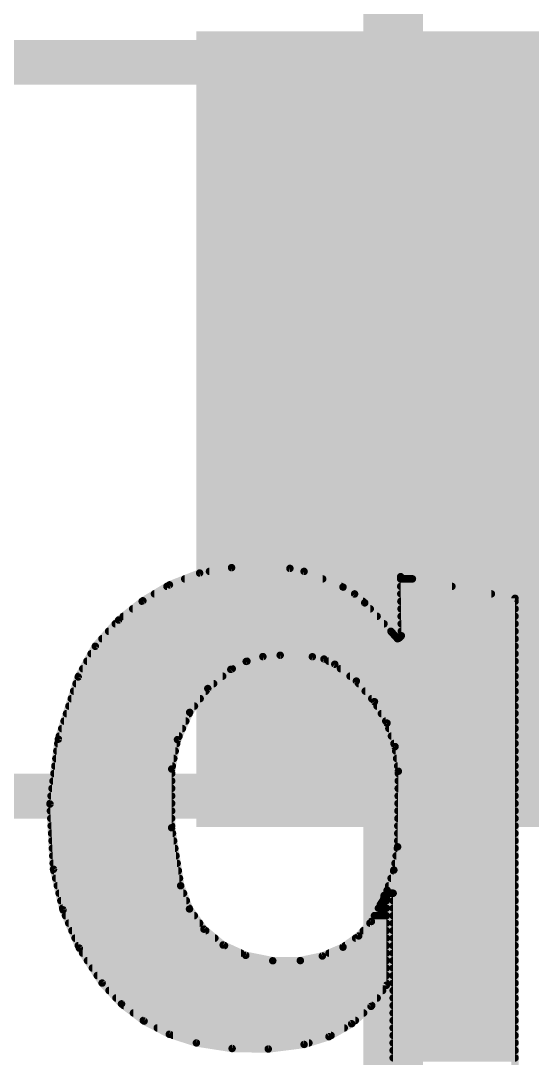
# Model space of a CAD drawing. Extents: x -11.8 to 66.2, y -19.6 to 35.5.
# Drawn here: x 21.532 to 23.269, y 19.455 to 22.976 of the extents above; entities that cross this region are included whole.
import ezdxf

# ---------------------------------------------------------------- set-up
doc = ezdxf.new("R2010")
doc.units = 0
for name, color, linetype in [('1', 12, 'CONTINUOUS'), ('16', 132, 'CONTINUOUS'), ('21', 41, 'CONTINUOUS'), ('22', 40, 'CONTINUOUS'), ('51', 53, 'CONTINUOUS')]:
    doc.layers.add(name, color=color, linetype=linetype)

# ---------------------------------------------------------------- blocks, each defined once
blk = doc.blocks.new('RECT')
blk.add_solid([(-0.5, -0.5), (0.5, -0.5), (-0.5, 0.5), (0.5, 0.5)])

msp = doc.modelspace()

# ---------------------------------------------------------------- linework, layer by layer
at = {"layer": '16', "const_width": 0.2032}
msp.add_lwpolyline([(22.7965, 18.669), (22.7965, 26.416)], dxfattribs=at)
at = {"layer": '21', "const_width": 0.1524}
for points in [[(21.83, 22.835), (19.812, 22.835)], [(21.855, 20.345), (19.801, 20.345)]]:
    msp.add_lwpolyline(points, dxfattribs=at)
at = {"layer": '21', "const_width": 0.0762}
for points in [[(21.83, 22.7969, 1), (21.83, 22.8731)], [(21.855, 20.3069, 1), (21.855, 20.3831)]]:
    msp.add_lwpolyline(points, format="xyb", dxfattribs=at)
at = {"layer": '22', "const_width": 0.0254}
for points in [[(22.2479, 21.1201), (22.1394, 21.1017)], [(22.446, 21.1176), (22.2479, 21.1201)], [(22.4942, 21.1074), (22.446, 21.1176)], [(22.1394, 21.1017), (22.037, 21.0617)], [(22.0889, 21.082), (22.5572, 21.082)], [(22.1729, 21.1074), (22.4942, 21.1074)], [(22.6263, 21.0541), (22.4942, 21.1074)], [(22.8219, 21.0896), (22.8244, 20.889)], [(23.2105, 21.016), (22.8219, 21.0896)], [(22.822, 21.082), (22.862, 21.082)], [(22.037, 21.0617), (21.9468, 21.0076)], [(22.0285, 21.0566), (22.6201, 21.0566)], [(22.6656, 21.0308), (22.6263, 21.0541)], [(22.8223, 21.0566), (22.9961, 21.0566)], [(21.9861, 21.0312), (22.6651, 21.0312)], [(22.7, 21.0007), (22.6656, 21.0308)], [(22.8226, 21.0312), (23.1302, 21.0312)], [(23.2105, 18.9586), (23.2105, 21.016)], [(21.9468, 21.0076), (21.8643, 20.9423)], [(21.9124, 20.9804), (22.7187, 20.9804)], [(21.9445, 21.0058), (22.6942, 21.0058)], [(22.7889, 20.9042), (22.7, 21.0007)], [(22.8229, 21.0058), (23.2105, 21.0058)], [(22.8233, 20.9804), (23.2105, 20.9804)], [(21.8643, 20.9423), (21.7852, 20.8533)], [(21.8803, 20.955), (22.7421, 20.955)], [(22.8236, 20.955), (23.2105, 20.955)], [(21.8304, 20.9042), (22.7889, 20.9042)], [(21.853, 20.9296), (22.7655, 20.9296)], [(22.8117, 20.8788), (22.7889, 20.9042)], [(22.8239, 20.9296), (23.2105, 20.9296)], [(22.8242, 20.9042), (23.2105, 20.9042)], [(21.8078, 20.8788), (22.8117, 20.8788)], [(22.8168, 20.8813), (22.8117, 20.8788)], [(22.8117, 20.8788), (23.2105, 20.8788)], [(22.8244, 20.889), (22.8168, 20.8813)], [(21.7852, 20.8533), (21.7272, 20.7493)], [(21.7853, 20.8534), (23.2105, 20.8534)], [(21.7569, 20.8026), (22.3001, 20.8026)], [(21.7711, 20.828), (23.2105, 20.828)], [(22.2453, 20.7747), (22.2976, 20.8019)], [(22.2976, 20.8019), (22.3543, 20.8182)], [(22.3543, 20.8182), (22.413, 20.8229)], [(22.413, 20.8229), (22.5222, 20.8178)], [(22.5222, 20.8178), (22.5619, 20.8099)], [(22.5619, 20.8099), (22.5984, 20.7924)], [(22.5771, 20.8026), (23.2105, 20.8026)], [(21.7428, 20.7772), (22.2501, 20.7772)], [(22.1672, 20.7098), (22.2453, 20.7747)], [(22.5984, 20.7924), (22.6716, 20.7352)], [(22.6179, 20.7772), (23.2105, 20.7772)], [(21.7272, 20.7493), (21.6598, 20.538)], [(21.7199, 20.7264), (22.1871, 20.7264)], [(21.7286, 20.7518), (22.2177, 20.7518)], [(22.6504, 20.7518), (23.2105, 20.7518)], [(22.6716, 20.7352), (22.733, 20.6654)], [(22.6794, 20.7264), (23.2105, 20.7264)], [(21.7118, 20.701), (22.1605, 20.701)], [(22.1058, 20.629), (22.1672, 20.7098)], [(22.7017, 20.701), (23.2105, 20.701)], [(21.7037, 20.6756), (22.1412, 20.6756)], [(22.724, 20.6756), (23.2105, 20.6756)], [(22.733, 20.6654), (22.7756, 20.5926)], [(21.6875, 20.6248), (22.1039, 20.6248)], [(21.6956, 20.6502), (22.1219, 20.6502)], [(22.0642, 20.5364), (22.1058, 20.629)], [(22.7419, 20.6502), (23.2105, 20.6502)], [(22.7567, 20.6248), (23.2105, 20.6248)], [(21.6794, 20.5994), (22.0925, 20.5994)], [(22.7716, 20.5994), (23.2105, 20.5994)], [(22.7756, 20.5926), (22.803, 20.5128)], [(21.6713, 20.574), (22.0811, 20.574)], [(22.782, 20.574), (23.2105, 20.574)], [(21.6598, 20.538), (21.6315, 20.318)], [(21.6579, 20.5232), (22.0617, 20.5232)], [(21.6632, 20.5486), (22.0697, 20.5486)], [(22.0447, 20.4368), (22.0642, 20.5364)], [(22.7907, 20.5486), (23.2105, 20.5486)], [(22.7994, 20.5232), (23.2105, 20.5232)], [(21.6546, 20.4978), (22.0567, 20.4978)], [(22.803, 20.5128), (22.8143, 20.4292)], [(22.8051, 20.4978), (23.2105, 20.4978)], [(21.6481, 20.447), (22.0467, 20.447)], [(21.6514, 20.4724), (22.0517, 20.4724)], [(22.8085, 20.4724), (23.2105, 20.4724)], [(22.8119, 20.447), (23.2105, 20.447)], [(21.6448, 20.4216), (22.0447, 20.4216)], [(22.0444, 20.2375), (22.0447, 20.4368)], [(22.8143, 20.4292), (22.8117, 20.1727)], [(22.8142, 20.4216), (23.2105, 20.4216)], [(21.6416, 20.3962), (22.0446, 20.3962)], [(22.814, 20.3962), (23.2105, 20.3962)], [(21.635, 20.3454), (22.0445, 20.3454)], [(21.6383, 20.3708), (22.0446, 20.3708)], [(22.8135, 20.3454), (23.2105, 20.3454)], [(22.8137, 20.3708), (23.2105, 20.3708)], [(21.6315, 20.318), (21.6433, 20.0965)], [(21.6318, 20.32), (22.0445, 20.32)], [(22.8132, 20.32), (23.2105, 20.32)], [(21.6328, 20.2946), (22.0445, 20.2946)], [(21.6341, 20.2692), (22.0444, 20.2692)], [(22.8127, 20.2692), (23.2105, 20.2692)], [(22.8129, 20.2946), (23.2105, 20.2946)], [(21.6355, 20.2438), (22.0444, 20.2438)], [(22.0751, 20.0406), (22.0444, 20.2375)], [(22.8124, 20.2438), (23.2105, 20.2438)], [(21.6368, 20.2184), (22.0474, 20.2184)], [(22.8122, 20.2184), (23.2105, 20.2184)], [(21.6382, 20.193), (22.0513, 20.193)], [(21.6395, 20.1676), (22.0553, 20.1676)], [(22.8117, 20.1727), (22.799, 20.0939)], [(22.8109, 20.1676), (23.2105, 20.1676)], [(22.8119, 20.193), (23.2105, 20.193)], [(21.6409, 20.1422), (22.0592, 20.1422)], [(22.8068, 20.1422), (23.2105, 20.1422)], [(21.6422, 20.1168), (22.0632, 20.1168)], [(21.6433, 20.0965), (21.6756, 19.9589)], [(22.799, 20.0939), (22.7762, 20.0254)], [(22.8027, 20.1168), (23.2105, 20.1168)], [(21.6445, 20.0914), (22.0672, 20.0914)], [(21.6505, 20.066), (22.0711, 20.066)], [(22.7897, 20.066), (23.2105, 20.066)], [(22.7982, 20.0914), (23.2105, 20.0914)], [(21.6564, 20.0406), (22.0751, 20.0406)], [(22.1051, 19.9617), (22.0751, 20.0406)], [(22.7762, 20.0254), (22.7757, 20.0217)], [(22.7813, 20.0406), (23.2105, 20.0406)], [(21.6624, 20.0152), (22.0847, 20.0152)], [(21.6683, 19.9898), (22.0944, 19.9898)], [(22.764, 19.9928), (22.7584, 19.9847)], [(22.7619, 19.9898), (22.7736, 19.9898)], [(22.766, 20.0025), (22.764, 19.9928)], [(22.7736, 20), (22.766, 20.0076)], [(22.766, 20.0076), (22.766, 20.0025)], [(22.7736, 19.7028), (22.7736, 20)], [(22.7757, 20.0217), (22.7771, 20.0182)], [(22.7771, 20.0182), (22.7801, 20.0158)], [(22.7801, 20.0158), (22.7838, 20.0152)], [(22.7838, 20.0152), (22.7965, 20.0152)], [(22.7838, 20.0152), (23.2105, 20.0152)], [(22.7965, 20.0152), (22.7965, 18.5852)], [(22.7965, 19.9898), (23.2105, 19.9898)], [(21.6743, 19.9644), (22.104, 19.9644)], [(21.6756, 19.9589), (21.7312, 19.8288)], [(22.1542, 19.8932), (22.1051, 19.9617)], [(22.7533, 19.9771), (22.7226, 19.9194)], [(22.7466, 19.9644), (22.7736, 19.9644)], [(22.7584, 19.9847), (22.7533, 19.9771)], [(22.7965, 19.9644), (23.2105, 19.9644)], [(21.6841, 19.939), (22.1213, 19.939)], [(22.7226, 19.9194), (22.6795, 19.8702)], [(22.7331, 19.939), (22.7736, 19.939)], [(22.7965, 19.939), (23.2105, 19.939)], [(21.695, 19.9136), (22.1396, 19.9136)], [(21.7058, 19.8882), (22.1603, 19.8882)], [(22.2194, 19.8395), (22.1542, 19.8932)], [(22.6953, 19.8882), (22.7736, 19.8882)], [(22.7176, 19.9136), (22.7736, 19.9136)], [(22.7965, 19.9136), (23.2105, 19.9136)], [(22.7965, 19.8882), (23.2105, 19.8882)], [(21.7167, 19.8628), (22.1911, 19.8628)], [(22.6795, 19.8702), (22.6263, 19.8323)], [(22.6691, 19.8628), (22.7736, 19.8628)], [(22.7965, 19.8628), (23.2105, 19.8628)], [(21.7275, 19.8374), (22.224, 19.8374)], [(21.7312, 19.8288), (21.8084, 19.7104)], [(21.7422, 19.812), (22.2795, 19.812)], [(22.2961, 19.8044), (22.2194, 19.8395)], [(22.6263, 19.8323), (22.5562, 19.8023)], [(22.5789, 19.812), (22.7736, 19.812)], [(22.6335, 19.8374), (22.7736, 19.8374)], [(22.7965, 19.8374), (23.2105, 19.8374)], [(22.7965, 19.812), (23.2105, 19.812)], [(21.7587, 19.7866), (22.3849, 19.7866)], [(22.3879, 19.786), (22.2961, 19.8044)], [(22.4815, 19.7866), (22.3879, 19.786)], [(22.5562, 19.8023), (22.4815, 19.7866)], [(22.4815, 19.7866), (22.7736, 19.7866)], [(22.7965, 19.7866), (23.2105, 19.7866)], [(21.7753, 19.7612), (22.7736, 19.7612)], [(22.7965, 19.7612), (23.2105, 19.7612)], [(21.7918, 19.7358), (22.7736, 19.7358)], [(21.8084, 19.7104), (21.8742, 19.6397)], [(21.8084, 19.7104), (22.7736, 19.7104)], [(22.7965, 19.7358), (23.2105, 19.7358)], [(22.7965, 19.7104), (23.2105, 19.7104)], [(21.832, 19.685), (22.7607, 19.685)], [(22.7216, 19.6312), (22.7736, 19.7028)], [(22.7965, 19.685), (23.2105, 19.685)], [(21.8557, 19.6596), (22.7422, 19.6596)], [(21.8742, 19.6397), (21.951, 19.5813)], [(22.7965, 19.6596), (23.2105, 19.6596)], [(21.8815, 19.6342), (22.7238, 19.6342)], [(21.9148, 19.6088), (22.6965, 19.6088)], [(22.6556, 19.5722), (22.7216, 19.6312)], [(22.7965, 19.6342), (23.2105, 19.6342)], [(22.7965, 19.6088), (23.2105, 19.6088)], [(21.9482, 19.5834), (22.6681, 19.5834)], [(21.951, 19.5813), (22.0366, 19.5367)], [(22.5786, 19.5285), (22.6556, 19.5722)], [(22.7965, 19.5834), (23.2105, 19.5834)], [(21.9956, 19.558), (22.6305, 19.558)], [(22.0366, 19.5367), (22.1285, 19.5072)], [(22.0492, 19.5326), (22.5858, 19.5326)], [(22.7965, 19.558), (23.2105, 19.558)], [(22.7965, 19.5326), (23.2105, 19.5326)], [(22.1285, 19.5072), (22.2498, 19.4883)], [(22.1285, 19.5072), (22.5105, 19.5072)], [(22.3725, 19.4866), (22.4942, 19.5021)], [(22.4942, 19.5021), (22.5786, 19.5285)], [(22.7965, 19.5072), (23.2105, 19.5072)], [(22.2498, 19.4883), (22.3725, 19.4866)], [(22.7965, 19.4818), (23.2105, 19.4818)], [(22.7965, 19.4564), (23.2105, 19.4564)]]:
    msp.add_lwpolyline(points, dxfattribs=at)
at = {"layer": '22', "const_width": 0.0127}
for points in [[(22.248, 21.1264, 1), (22.2478, 21.1138)], [(22.249, 21.1138, 1), (22.2468, 21.1264)], [(22.4473, 21.1238, 1), (22.4447, 21.1114)], [(22.4459, 21.1113, 1), (22.4461, 21.1239)], [(22.0889, 21.0884, 1), (22.0889, 21.0756)], [(22.1384, 21.108, 1), (22.1405, 21.0955)], [(22.1418, 21.0958, 1), (22.1371, 21.1077)], [(22.1729, 21.1138, 1), (22.1729, 21.1011)], [(22.4966, 21.1133, 1), (22.4918, 21.1015)], [(22.4929, 21.1012, 1), (22.4955, 21.1136)], [(22.4942, 21.1011, 1), (22.4942, 21.1138)], [(22.5572, 21.0756, 1), (22.5572, 21.0884)], [(22.8282, 21.0897, 1), (22.8156, 21.0895)], [(22.8231, 21.0958, 1), (22.8207, 21.0834)], [(22.822, 21.0884, 1), (22.822, 21.0756)], [(22.862, 21.0756, 1), (22.862, 21.0884)], [(22.0285, 21.063, 1), (22.0285, 21.0502)], [(22.0347, 21.0676, 1), (22.0393, 21.0558)], [(22.0403, 21.0563, 1), (22.0337, 21.0671)], [(22.6295, 21.0596, 1), (22.6231, 21.0486)], [(22.6201, 21.0502, 1), (22.6201, 21.063)], [(22.6239, 21.0482, 1), (22.6287, 21.06)], [(22.8223, 21.063, 1), (22.8223, 21.0502)], [(22.9961, 21.0502, 1), (22.9961, 21.063)], [(21.9861, 21.0376, 1), (21.9861, 21.0249)], [(22.6698, 21.0356, 1), (22.6615, 21.0261)], [(22.6624, 21.0254, 1), (22.6689, 21.0363)], [(22.6651, 21.0249, 1), (22.6651, 21.0376)], [(22.8226, 21.0376, 1), (22.8226, 21.0249)], [(23.1302, 21.0249, 1), (23.1302, 21.0376)], [(23.2169, 21.016, 1), (23.2041, 21.016)], [(23.2093, 21.0098, 1), (23.2117, 21.0222)], [(21.9124, 20.9868, 1), (21.9124, 20.974)], [(21.9445, 21.0122, 1), (21.9445, 20.9994)], [(21.9435, 21.0131, 1), (21.95, 21.0022)], [(21.9507, 21.0026, 1), (21.9428, 21.0126)], [(22.7047, 21.005, 1), (22.6953, 20.9964)], [(22.6942, 20.9994, 1), (22.6942, 21.0122)], [(22.6958, 20.9959, 1), (22.7042, 21.0055)], [(22.7187, 20.974, 1), (22.7187, 20.9868)], [(22.8229, 21.0122, 1), (22.8229, 20.9994)], [(22.8233, 20.9868, 1), (22.8233, 20.974)], [(23.2105, 20.9994, 1), (23.2105, 21.0122)], [(23.2105, 20.974, 1), (23.2105, 20.9868)], [(21.8604, 20.9473, 1), (21.8682, 20.9373)], [(21.869, 20.9381, 1), (21.8596, 20.9465)], [(21.8803, 20.9614, 1), (21.8803, 20.9487)], [(22.7421, 20.9487, 1), (22.7421, 20.9614)], [(22.8236, 20.9614, 1), (22.8236, 20.9487)], [(23.2105, 20.9487, 1), (23.2105, 20.9614)], [(21.8304, 20.9106, 1), (21.8304, 20.8978)], [(21.853, 20.936, 1), (21.853, 20.9232)], [(22.7655, 20.9232, 1), (22.7655, 20.936)], [(22.7936, 20.9084, 1), (22.7842, 20.9)], [(22.7889, 20.8978, 1), (22.7889, 20.9106)], [(22.8239, 20.936, 1), (22.8239, 20.9232)], [(22.8242, 20.9106, 1), (22.8242, 20.8978)], [(23.2105, 20.9232, 1), (23.2105, 20.936)], [(23.2105, 20.8978, 1), (23.2105, 20.9106)], [(21.8078, 20.8852, 1), (21.8078, 20.8725)], [(22.7842, 20.8999, 1), (22.7936, 20.9085)], [(22.8117, 20.8852, 1), (22.8117, 20.8725)], [(22.8089, 20.8845, 1), (22.8145, 20.8731)], [(22.807, 20.8746, 1), (22.8164, 20.883)], [(22.8123, 20.8858, 1), (22.8213, 20.8768)], [(22.8117, 20.8725, 1), (22.8117, 20.8852)], [(22.8196, 20.8756, 1), (22.814, 20.887)], [(22.8181, 20.8889, 1), (22.8307, 20.8891)], [(22.8289, 20.8845, 1), (22.8199, 20.8935)], [(23.2105, 20.8725, 1), (23.2105, 20.8852)], [(21.7853, 20.8598, 1), (21.7853, 20.847)], [(21.7804, 20.8575, 1), (21.7899, 20.8491)], [(21.7907, 20.8502, 1), (21.7796, 20.8564)], [(23.2105, 20.847, 1), (23.2105, 20.8598)], [(21.7569, 20.809, 1), (21.7569, 20.7963)], [(21.7711, 20.8344, 1), (21.7711, 20.8216)], [(22.2958, 20.808, 1), (22.2994, 20.7958)], [(22.3005, 20.7962, 1), (22.2947, 20.8075)], [(22.3001, 20.7963, 1), (22.3001, 20.809)], [(22.3537, 20.8245, 1), (22.3548, 20.8118)], [(22.356, 20.8121, 1), (22.3525, 20.8243)], [(22.4133, 20.8292, 1), (22.4127, 20.8166)], [(22.4135, 20.8166, 1), (22.4125, 20.8292)], [(22.5234, 20.824, 1), (22.521, 20.8116)], [(22.5219, 20.8115, 1), (22.5225, 20.8241)], [(22.5646, 20.8156, 1), (22.5591, 20.8041)], [(22.5606, 20.8036, 1), (22.5631, 20.8161)], [(22.5771, 20.809, 1), (22.5771, 20.7963)], [(23.2105, 20.8216, 1), (23.2105, 20.8344)], [(23.2105, 20.7963, 1), (23.2105, 20.809)], [(21.7428, 20.7836, 1), (21.7428, 20.7708)], [(22.2424, 20.7803, 1), (22.2482, 20.7691)], [(22.2494, 20.7698, 1), (22.2412, 20.7796)], [(22.2501, 20.7708, 1), (22.2501, 20.7836)], [(22.6023, 20.7974, 1), (22.5945, 20.7874)], [(22.5957, 20.7867, 1), (22.6011, 20.7981)], [(22.6179, 20.7836, 1), (22.6179, 20.7708)], [(23.2105, 20.7708, 1), (23.2105, 20.7836)], [(21.7199, 20.7328, 1), (21.7199, 20.7201)], [(21.7217, 20.7524, 1), (21.7327, 20.7462)], [(21.7332, 20.7474, 1), (21.7212, 20.7512)], [(21.7286, 20.7582, 1), (21.7286, 20.7454)], [(22.1871, 20.7201, 1), (22.1871, 20.7328)], [(22.2177, 20.7454, 1), (22.2177, 20.7582)], [(22.6504, 20.7582, 1), (22.6504, 20.7454)], [(22.6764, 20.7394, 1), (22.6669, 20.731)], [(22.6677, 20.7302, 1), (22.6756, 20.7402)], [(22.6794, 20.7328, 1), (22.6794, 20.7201)], [(23.2105, 20.7454, 1), (23.2105, 20.7582)], [(23.2105, 20.7201, 1), (23.2105, 20.7328)], [(21.7118, 20.7074, 1), (21.7118, 20.6946)], [(22.1605, 20.6946, 1), (22.1605, 20.7074)], [(22.1632, 20.7147, 1), (22.1713, 20.705)], [(22.1723, 20.706, 1), (22.1622, 20.7137)], [(22.7017, 20.7074, 1), (22.7017, 20.6946)], [(23.2105, 20.6946, 1), (23.2105, 20.7074)], [(21.7037, 20.682, 1), (21.7037, 20.6692)], [(22.1412, 20.6692, 1), (22.1412, 20.682)], [(22.724, 20.682, 1), (22.724, 20.6692)], [(22.7385, 20.6686, 1), (22.7275, 20.6622)], [(22.7282, 20.6612, 1), (22.7378, 20.6696)], [(23.2105, 20.6692, 1), (23.2105, 20.682)], [(21.6875, 20.6312, 1), (21.6875, 20.6184)], [(21.6956, 20.6566, 1), (21.6956, 20.6439)], [(22.1007, 20.6329, 1), (22.1109, 20.6252)], [(22.1116, 20.6264, 1), (22.1, 20.6316)], [(22.1039, 20.6184, 1), (22.1039, 20.6312)], [(22.1219, 20.6439, 1), (22.1219, 20.6566)], [(22.7419, 20.6566, 1), (22.7419, 20.6439)], [(22.7567, 20.6312, 1), (22.7567, 20.6184)], [(23.2105, 20.6439, 1), (23.2105, 20.6566)], [(23.2105, 20.6184, 1), (23.2105, 20.6312)], [(21.6794, 20.6058, 1), (21.6794, 20.593)], [(22.0925, 20.593, 1), (22.0925, 20.6058)], [(22.7716, 20.6058, 1), (22.7716, 20.593)], [(22.7816, 20.5946, 1), (22.7696, 20.5905)], [(22.7701, 20.5894, 1), (22.7811, 20.5958)], [(23.2105, 20.593, 1), (23.2105, 20.6058)], [(21.6713, 20.5804, 1), (21.6713, 20.5677)], [(22.0811, 20.5677, 1), (22.0811, 20.5804)], [(22.782, 20.5804, 1), (22.782, 20.5677)], [(23.2105, 20.5677, 1), (23.2105, 20.5804)], [(21.6579, 20.5296, 1), (21.6579, 20.5168)], [(21.6661, 20.5372, 1), (21.6535, 20.5388)], [(21.6537, 20.5399, 1), (21.6658, 20.5361)], [(21.6632, 20.555, 1), (21.6632, 20.5422)], [(22.0705, 20.5352, 1), (22.058, 20.5376)], [(22.0585, 20.539, 1), (22.07, 20.5338)], [(22.0617, 20.5168, 1), (22.0617, 20.5296)], [(22.0697, 20.5422, 1), (22.0697, 20.555)], [(22.7907, 20.555, 1), (22.7907, 20.5422)], [(22.7994, 20.5296, 1), (22.7994, 20.5168)], [(23.2105, 20.5422, 1), (23.2105, 20.555)], [(23.2105, 20.5168, 1), (23.2105, 20.5296)], [(21.6546, 20.5042, 1), (21.6546, 20.4915)], [(22.0567, 20.4915, 1), (22.0567, 20.5042)], [(22.8093, 20.5137, 1), (22.7967, 20.512)], [(22.797, 20.5107, 1), (22.809, 20.5149)], [(22.8051, 20.5042, 1), (22.8051, 20.4915)], [(23.2105, 20.4915, 1), (23.2105, 20.5042)], [(21.6481, 20.4534, 1), (21.6481, 20.4407)], [(21.6514, 20.4788, 1), (21.6514, 20.466)], [(22.0467, 20.4407, 1), (22.0467, 20.4534)], [(22.0517, 20.466, 1), (22.0517, 20.4788)], [(22.8085, 20.4788, 1), (22.8085, 20.466)], [(22.8119, 20.4534, 1), (22.8119, 20.4407)], [(23.2105, 20.466, 1), (23.2105, 20.4788)], [(23.2105, 20.4407, 1), (23.2105, 20.4534)], [(21.6448, 20.428, 1), (21.6448, 20.4153)], [(22.051, 20.4368, 1), (22.0384, 20.4368)], [(22.0385, 20.438, 1), (22.0509, 20.4356)], [(22.0447, 20.4153, 1), (22.0447, 20.428)], [(22.8142, 20.428, 1), (22.8142, 20.4153)], [(22.8206, 20.4291, 1), (22.808, 20.4293)], [(22.808, 20.4284, 1), (22.8206, 20.43)], [(23.2105, 20.4153, 1), (23.2105, 20.428)], [(21.6416, 20.4026, 1), (21.6416, 20.3898)], [(22.0446, 20.3898, 1), (22.0446, 20.4026)], [(22.814, 20.4026, 1), (22.814, 20.3898)], [(23.2105, 20.3898, 1), (23.2105, 20.4026)], [(21.635, 20.3518, 1), (21.635, 20.3391)], [(21.6383, 20.3772, 1), (21.6383, 20.3645)], [(22.0445, 20.3391, 1), (22.0445, 20.3518)], [(22.0446, 20.3645, 1), (22.0446, 20.3772)], [(22.8135, 20.3518, 1), (22.8135, 20.3391)], [(22.8137, 20.3772, 1), (22.8137, 20.3645)], [(23.2105, 20.3645, 1), (23.2105, 20.3772)], [(23.2105, 20.3391, 1), (23.2105, 20.3518)], [(21.6379, 20.3183, 1), (21.6252, 20.3177)], [(21.6252, 20.3188, 1), (21.6378, 20.3172)], [(21.6318, 20.3264, 1), (21.6318, 20.3136)], [(22.0445, 20.3136, 1), (22.0445, 20.3264)], [(22.8132, 20.3264, 1), (22.8132, 20.3136)], [(23.2105, 20.3136, 1), (23.2105, 20.3264)], [(21.6328, 20.301, 1), (21.6328, 20.2883)], [(21.6341, 20.2756, 1), (21.6341, 20.2629)], [(22.0444, 20.2629, 1), (22.0444, 20.2756)], [(22.0445, 20.2883, 1), (22.0445, 20.301)], [(22.8127, 20.2756, 1), (22.8127, 20.2629)], [(22.8129, 20.301, 1), (22.8129, 20.2883)], [(23.2105, 20.2883, 1), (23.2105, 20.301)], [(23.2105, 20.2629, 1), (23.2105, 20.2756)], [(21.6355, 20.2502, 1), (21.6355, 20.2374)], [(22.0506, 20.2385, 1), (22.0381, 20.2365)], [(22.0444, 20.2374, 1), (22.0444, 20.2502)], [(22.8124, 20.2502, 1), (22.8124, 20.2374)], [(23.2105, 20.2374, 1), (23.2105, 20.2502)], [(21.6368, 20.2248, 1), (21.6368, 20.2121)], [(22.038, 20.2375, 1), (22.0507, 20.2375)], [(22.0474, 20.2121, 1), (22.0474, 20.2248)], [(22.8122, 20.2248, 1), (22.8122, 20.2121)], [(23.2105, 20.2121, 1), (23.2105, 20.2248)], [(21.6382, 20.1994, 1), (21.6382, 20.1867)], [(21.6395, 20.174, 1), (21.6395, 20.1612)], [(22.0513, 20.1867, 1), (22.0513, 20.1994)], [(22.0553, 20.1612, 1), (22.0553, 20.174)], [(22.8109, 20.174, 1), (22.8109, 20.1612)], [(22.8054, 20.1728, 1), (22.818, 20.1726)], [(22.818, 20.1717, 1), (22.8054, 20.1737)], [(22.8119, 20.1994, 1), (22.8119, 20.1867)], [(23.2105, 20.1867, 1), (23.2105, 20.1994)], [(23.2105, 20.1612, 1), (23.2105, 20.174)], [(21.6409, 20.1486, 1), (21.6409, 20.1359)], [(22.0592, 20.1359, 1), (22.0592, 20.1486)], [(22.8068, 20.1486, 1), (22.8068, 20.1359)], [(23.2105, 20.1359, 1), (23.2105, 20.1486)], [(21.6422, 20.1232, 1), (21.6422, 20.1105)], [(21.6495, 20.098, 1), (21.6371, 20.095)], [(22.0632, 20.1105, 1), (22.0632, 20.1232)], [(22.805, 20.0919, 1), (22.793, 20.0959)], [(22.8027, 20.1232, 1), (22.8027, 20.1105)], [(23.2105, 20.1105, 1), (23.2105, 20.1232)], [(21.637, 20.0962, 1), (21.6496, 20.0968)], [(21.6445, 20.0978, 1), (21.6445, 20.085)], [(21.6505, 20.0724, 1), (21.6505, 20.0597)], [(22.0672, 20.085, 1), (22.0672, 20.0978)], [(22.0711, 20.0597, 1), (22.0711, 20.0724)], [(22.7897, 20.0724, 1), (22.7897, 20.0597)], [(22.7982, 20.0978, 1), (22.7982, 20.085)], [(22.7927, 20.0949, 1), (22.8053, 20.0929)], [(23.2105, 20.085, 1), (23.2105, 20.0978)], [(23.2105, 20.0597, 1), (23.2105, 20.0724)], [(21.6564, 20.047, 1), (21.6564, 20.0343)], [(22.081, 20.0429, 1), (22.0692, 20.0383)], [(22.0688, 20.0396, 1), (22.0814, 20.0416)], [(22.0751, 20.0343, 1), (22.0751, 20.047)], [(22.7825, 20.0246, 1), (22.7699, 20.0262)], [(22.7813, 20.047, 1), (22.7813, 20.0343)], [(23.2105, 20.0343, 1), (23.2105, 20.047)], [(21.6624, 20.0216, 1), (21.6624, 20.0088)], [(21.6683, 19.9962, 1), (21.6683, 19.9835)], [(22.0847, 20.0088, 1), (22.0847, 20.0216)], [(22.0944, 19.9835, 1), (22.0944, 19.9962)], [(22.7619, 19.9962, 1), (22.7619, 19.9835)], [(22.7578, 19.9941, 1), (22.7702, 19.9916)], [(22.7692, 19.9892, 1), (22.7588, 19.9964)], [(22.7705, 20.0121, 1), (22.7615, 20.0031)], [(22.7724, 20.0076, 1), (22.7597, 20.0076)], [(22.7597, 20.0025, 1), (22.7724, 20.0025)], [(22.7722, 20.0012, 1), (22.7598, 20.0038)], [(22.78, 20, 1), (22.7673, 20)], [(22.7691, 19.9955, 1), (22.7781, 20.0045)], [(22.7816, 20.024, 1), (22.7698, 20.0193)], [(22.7694, 20.0225, 1), (22.782, 20.0208)], [(22.7702, 20.0274, 1), (22.7822, 20.0234)], [(22.7811, 20.0231, 1), (22.7732, 20.0132)], [(22.7712, 20.0158, 1), (22.783, 20.0205)], [(22.7736, 19.9835, 1), (22.7736, 19.9962)], [(22.7811, 20.0221, 1), (22.7791, 20.0095)], [(22.7761, 20.0108, 1), (22.784, 20.0208)], [(22.7838, 20.0216, 1), (22.7838, 20.0088)], [(22.7838, 20.0216, 1), (22.7838, 20.0088)], [(22.7828, 20.0089, 1), (22.7848, 20.0215)], [(22.8029, 20.0152, 1), (22.7902, 20.0152)], [(22.7965, 19.9962, 1), (22.7965, 19.9835)], [(22.7965, 20.0088, 1), (22.7965, 20.0216)], [(23.2105, 20.0088, 1), (23.2105, 20.0216)], [(23.2105, 19.9835, 1), (23.2105, 19.9962)], [(21.6743, 19.9708, 1), (21.6743, 19.9581)], [(21.6814, 19.9613, 1), (21.6698, 19.9564)], [(21.6694, 19.9574, 1), (21.6818, 19.9603)], [(22.1102, 19.9654, 1), (22.0999, 19.958)], [(22.0991, 19.9595, 1), (22.111, 19.964)], [(22.104, 19.9581, 1), (22.104, 19.9708)], [(22.7466, 19.9708, 1), (22.7466, 19.9581)], [(22.748, 19.9806, 1), (22.7586, 19.9736)], [(22.7589, 19.9741, 1), (22.7477, 19.9801)], [(22.7532, 19.9883, 1), (22.7636, 19.9811)], [(22.7637, 19.9812, 1), (22.7531, 19.9882)], [(22.7736, 19.9581, 1), (22.7736, 19.9708)], [(22.7965, 19.9708, 1), (22.7965, 19.9581)], [(23.2105, 19.9581, 1), (23.2105, 19.9708)], [(21.6841, 19.9454, 1), (21.6841, 19.9326)], [(22.1213, 19.9326, 1), (22.1213, 19.9454)], [(22.7274, 19.9152, 1), (22.7179, 19.9236)], [(22.7331, 19.9454, 1), (22.7331, 19.9326)], [(22.7736, 19.9326, 1), (22.7736, 19.9454)], [(22.7965, 19.9454, 1), (22.7965, 19.9326)], [(23.2105, 19.9326, 1), (23.2105, 19.9454)], [(21.695, 19.92, 1), (21.695, 19.9073)], [(21.7058, 19.8946, 1), (21.7058, 19.8819)], [(22.1396, 19.9073, 1), (22.1396, 19.92)], [(22.1583, 19.8981, 1), (22.1502, 19.8883)], [(22.1491, 19.8895, 1), (22.1594, 19.8969)], [(22.1603, 19.8819, 1), (22.1603, 19.8946)], [(22.6953, 19.8946, 1), (22.6953, 19.8819)], [(22.7176, 19.92, 1), (22.7176, 19.9073)], [(22.717, 19.9224, 1), (22.7282, 19.9164)], [(22.7736, 19.9073, 1), (22.7736, 19.92)], [(22.7736, 19.8819, 1), (22.7736, 19.8946)], [(22.7965, 19.92, 1), (22.7965, 19.9073)], [(22.7965, 19.8946, 1), (22.7965, 19.8819)], [(23.2105, 19.9073, 1), (23.2105, 19.92)], [(23.2105, 19.8819, 1), (23.2105, 19.8946)], [(21.7167, 19.8692, 1), (21.7167, 19.8564)], [(22.1911, 19.8564, 1), (22.1911, 19.8692)], [(22.6691, 19.8692, 1), (22.6691, 19.8564)], [(22.6748, 19.8744, 1), (22.6843, 19.8661)], [(22.6832, 19.8651, 1), (22.6758, 19.8754)], [(22.7736, 19.8564, 1), (22.7736, 19.8692)], [(22.7965, 19.8692, 1), (22.7965, 19.8564)], [(23.2105, 19.8564, 1), (23.2105, 19.8692)], [(21.7275, 19.8438, 1), (21.7275, 19.8311)], [(21.7365, 19.8323, 1), (21.7259, 19.8254)], [(21.7254, 19.8264, 1), (21.737, 19.8313)], [(21.7422, 19.8184, 1), (21.7422, 19.8056)], [(22.222, 19.8453, 1), (22.2167, 19.8337)], [(22.2153, 19.8346, 1), (22.2234, 19.8444)], [(22.224, 19.8311, 1), (22.224, 19.8438)], [(22.2795, 19.8056, 1), (22.2795, 19.8184)], [(22.5789, 19.8184, 1), (22.5789, 19.8056)], [(22.6226, 19.8375, 1), (22.63, 19.8271)], [(22.6288, 19.8265, 1), (22.6238, 19.8381)], [(22.6335, 19.8438, 1), (22.6335, 19.8311)], [(22.7736, 19.8311, 1), (22.7736, 19.8438)], [(22.7736, 19.8056, 1), (22.7736, 19.8184)], [(22.7965, 19.8438, 1), (22.7965, 19.8311)], [(22.7965, 19.8184, 1), (22.7965, 19.8056)], [(23.2105, 19.8311, 1), (23.2105, 19.8438)], [(23.2105, 19.8056, 1), (23.2105, 19.8184)], [(21.7587, 19.793, 1), (21.7587, 19.7802)], [(22.2973, 19.8106, 1), (22.2949, 19.7982)], [(22.2935, 19.7986, 1), (22.2987, 19.8102)], [(22.3878, 19.7924, 1), (22.3879, 19.7797)], [(22.3849, 19.7802, 1), (22.3849, 19.793)], [(22.3866, 19.7798, 1), (22.3891, 19.7922)], [(22.4815, 19.793, 1), (22.4815, 19.7802)], [(22.4802, 19.7928, 1), (22.4828, 19.7804)], [(22.4815, 19.7803, 1), (22.4815, 19.7929)], [(22.5537, 19.8081, 1), (22.5587, 19.7964)], [(22.5575, 19.7961, 1), (22.5549, 19.8085)], [(22.7736, 19.7802, 1), (22.7736, 19.793)], [(22.7965, 19.793, 1), (22.7965, 19.7802)], [(23.2105, 19.7802, 1), (23.2105, 19.793)], [(21.7753, 19.7676, 1), (21.7753, 19.7549)], [(22.7736, 19.7549, 1), (22.7736, 19.7676)], [(22.7965, 19.7676, 1), (22.7965, 19.7549)], [(23.2105, 19.7549, 1), (23.2105, 19.7676)], [(21.7918, 19.7422, 1), (21.7918, 19.7294)], [(21.8084, 19.7168, 1), (21.8084, 19.704)], [(21.813, 19.7147, 1), (21.8038, 19.7061)], [(21.8031, 19.7069, 1), (21.8137, 19.7139)], [(22.7736, 19.7294, 1), (22.7736, 19.7422)], [(22.7736, 19.704, 1), (22.7736, 19.7168)], [(22.7965, 19.7422, 1), (22.7965, 19.7294)], [(22.7965, 19.7168, 1), (22.7965, 19.704)], [(23.2105, 19.7294, 1), (23.2105, 19.7422)], [(23.2105, 19.704, 1), (23.2105, 19.7168)], [(21.832, 19.6914, 1), (21.832, 19.6787)], [(22.7607, 19.6787, 1), (22.7607, 19.6914)], [(22.7673, 19.7028, 1), (22.78, 19.7028)], [(22.7787, 19.6991, 1), (22.7685, 19.7065)], [(22.7965, 19.6914, 1), (22.7965, 19.6787)], [(23.2105, 19.6787, 1), (23.2105, 19.6914)], [(21.8557, 19.666, 1), (21.8557, 19.6532)], [(21.878, 19.6448, 1), (21.8703, 19.6347)], [(21.8695, 19.6354, 1), (21.8788, 19.6441)], [(22.7422, 19.6532, 1), (22.7422, 19.666)], [(22.7965, 19.666, 1), (22.7965, 19.6532)], [(23.2105, 19.6532, 1), (23.2105, 19.666)], [(21.8815, 19.6406, 1), (21.8815, 19.6278)], [(21.9148, 19.6152, 1), (21.9148, 19.6025)], [(22.6965, 19.6025, 1), (22.6965, 19.6152)], [(22.7164, 19.6349, 1), (22.7267, 19.6275)], [(22.7258, 19.6265, 1), (22.7173, 19.6359)], [(22.7238, 19.6278, 1), (22.7238, 19.6406)], [(22.7965, 19.6406, 1), (22.7965, 19.6278)], [(22.7965, 19.6152, 1), (22.7965, 19.6025)], [(23.2105, 19.6278, 1), (23.2105, 19.6406)], [(23.2105, 19.6025, 1), (23.2105, 19.6152)], [(21.9482, 19.5898, 1), (21.9482, 19.577)], [(21.9539, 19.5869, 1), (21.948, 19.5756)], [(21.9471, 19.5762, 1), (21.9548, 19.5863)], [(22.6514, 19.577, 1), (22.6598, 19.5675)], [(22.6587, 19.5667, 1), (22.6525, 19.5778)], [(22.6681, 19.577, 1), (22.6681, 19.5898)], [(22.7965, 19.5898, 1), (22.7965, 19.577)], [(23.2105, 19.577, 1), (23.2105, 19.5898)], [(21.9956, 19.5644, 1), (21.9956, 19.5516)], [(22.0385, 19.5427, 1), (22.0346, 19.5306)], [(22.0336, 19.531, 1), (22.0395, 19.5423)], [(22.0492, 19.539, 1), (22.0492, 19.5263)], [(22.5858, 19.5263, 1), (22.5858, 19.539)], [(22.6305, 19.5516, 1), (22.6305, 19.5644)], [(22.7965, 19.5644, 1), (22.7965, 19.5516)], [(22.7965, 19.539, 1), (22.7965, 19.5263)], [(23.2105, 19.5516, 1), (23.2105, 19.5644)], [(23.2105, 19.5263, 1), (23.2105, 19.539)], [(22.1285, 19.5136, 1), (22.1285, 19.5008)], [(22.1295, 19.5135, 1), (22.1275, 19.5009)], [(22.1266, 19.5012, 1), (22.1304, 19.5132)], [(22.4923, 19.5082, 1), (22.4961, 19.496)], [(22.495, 19.4958, 1), (22.4934, 19.5084)], [(22.5105, 19.5008, 1), (22.5105, 19.5136)], [(22.5755, 19.5341, 1), (22.5818, 19.523)], [(22.5805, 19.5225, 1), (22.5768, 19.5346)], [(22.7965, 19.5136, 1), (22.7965, 19.5008)], [(23.2105, 19.5008, 1), (23.2105, 19.5136)], [(22.2498, 19.4946, 1), (22.2497, 19.4819)], [(22.2488, 19.482, 1), (22.2507, 19.4946)], [(22.3717, 19.4929, 1), (22.3733, 19.4803)], [(22.3724, 19.4802, 1), (22.3726, 19.4929)], [(22.7965, 19.4882, 1), (22.7965, 19.4754)], [(23.2105, 19.4754, 1), (23.2105, 19.4882)], [(22.7965, 19.4628, 1), (22.7965, 19.4501)], [(23.2105, 19.4501, 1), (23.2105, 19.4628)]]:
    msp.add_lwpolyline(points, format="xyb", dxfattribs=at)
at = {"layer": '51', "const_width": 0.1524}
for points in [[(22.465, 22.835), (19.141, 22.835)], [(22.49, 20.345), (19.166, 20.345)]]:
    msp.add_lwpolyline(points, dxfattribs=at)
at = {"layer": '51', "const_width": 0.0762}
for points in [[(22.465, 22.7969, 1), (22.465, 22.8731)], [(22.49, 20.3069, 1), (22.49, 20.3831)]]:
    msp.add_lwpolyline(points, format="xyb", dxfattribs=at)

# ---------------------------------------------------------------- block references
at = {"layer": '1', "xscale": 1.8, "yscale": 2.7, "rotation": 180}
msp.add_blockref('RECT', (23.028, 21.59), dxfattribs=at)
at = {"layer": '51', "xscale": 0.8499, "yscale": 2.65, "rotation": 180}
msp.add_blockref('RECT', (22.8923, 21.5858), dxfattribs=at)

doc.saveas('drawing.dxf')
